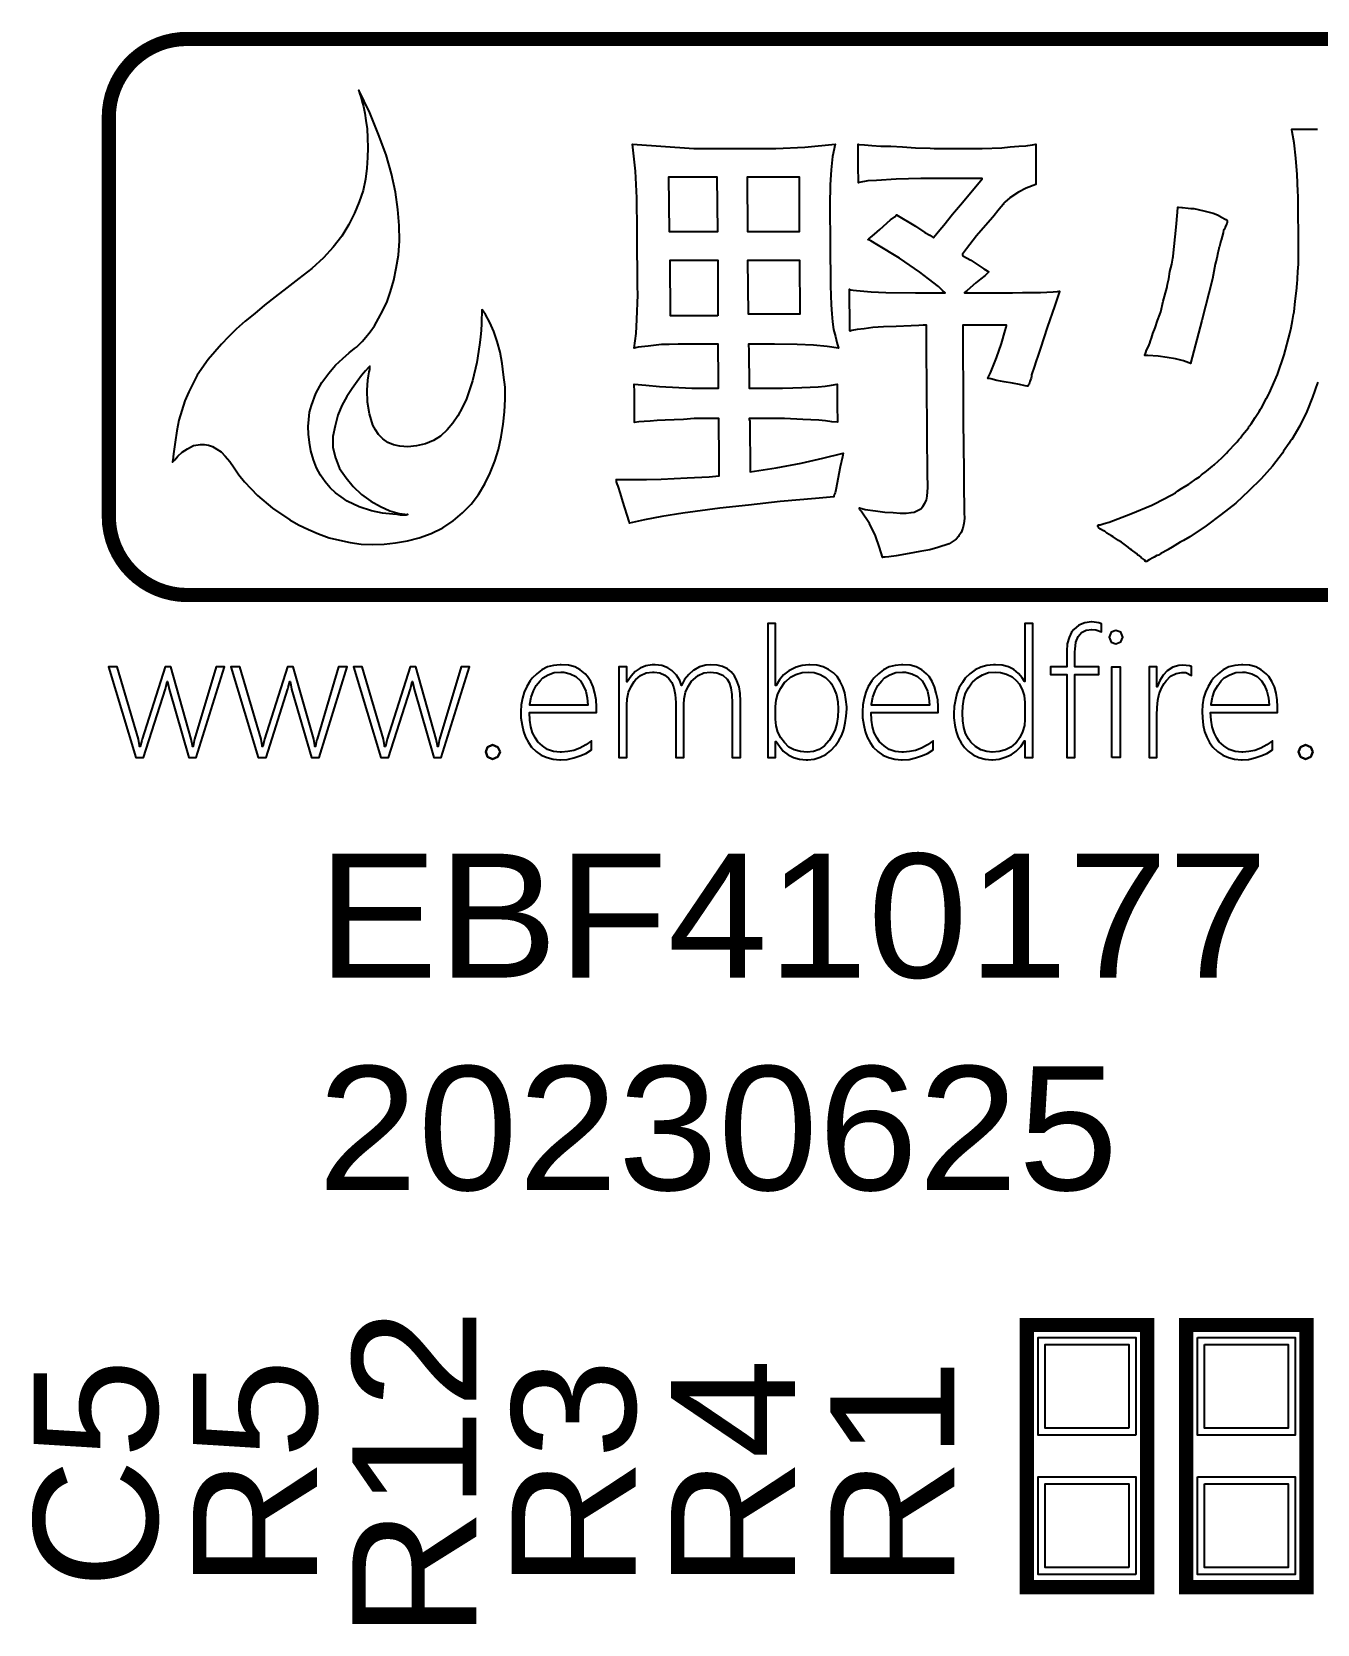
# Model space of a CAD drawing. Extents: x -14.8 to 42, y -14.9 to 40.
# Drawn here: x 14.66 to 23.88, y 11.24 to 22.66 of the extents above; entities that cross this region are included whole.
import ezdxf
from ezdxf.enums import TextEntityAlignment as Align

# ---------------------------------------------------------------- set-up
doc = ezdxf.new("R2010")
doc.units = 0
doc.layers.add('DXF', color=12, linetype='CONTINUOUS')

msp = doc.modelspace()

# ---------------------------------------------------------------- linework, layer by layer
at = {"layer": 'DXF', "const_width": 0.1016}
for points in [[(15.207488, 22.048978, -0.414214), (15.768828, 22.607778)], [(15.768828, 18.619978, -0.41265), (15.207488, 19.181318)]]:
    msp.add_lwpolyline(points, format="xyb", dxfattribs=at)
for points in [[(15.768828, 22.607778), (25.657048, 22.607778)], [(15.207488, 19.181318), (15.207488, 22.048978)], [(25.654508, 18.619978), (15.768828, 18.619978)], [(21.7932, 11.5062), (21.7932, 13.3858), (22.6568, 13.3858), (22.6568, 11.5062), (21.7932, 11.5062)], [(23.7998, 13.3858), (23.7998, 11.5062), (22.9362, 11.5062), (22.9362, 13.3858), (23.7998, 13.3858)]]:
    msp.add_lwpolyline(points, dxfattribs=at)
at = {"layer": 'DXF'}
for points in [[(15.982188, 19.666458), (16.012668, 19.646138), (16.043148, 19.615658), (16.076168, 19.577558), (16.106648, 19.531838), (16.139668, 19.481038), (16.180308, 19.432778), (16.226028, 19.384518), (16.274288, 19.333718), (16.380968, 19.242278), (16.505428, 19.158458), (16.568928, 19.122898), (16.640048, 19.089878), (16.711168, 19.059398), (16.787368, 19.031458), (16.863568, 19.013678), (16.939768, 18.995898), (17.018508, 18.985738), (17.099788, 18.983198), (17.183608, 18.985738), (17.264888, 18.993358), (17.351248, 19.008598), (17.435068, 19.031458), (17.518888, 19.061938), (17.602708, 19.102578), (17.678908, 19.153378), (17.744948, 19.209258), (17.805908, 19.272758), (17.859248, 19.341338), (17.904968, 19.417538), (17.943068, 19.496278), (17.976088, 19.580098), (18.004028, 19.663918), (18.021808, 19.755358), (18.037048, 19.844258), (18.047208, 19.933158), (18.049748, 20.024598), (18.049748, 20.110958), (18.039588, 20.199858), (18.029428, 20.281138), (18.014188, 20.362418), (17.993868, 20.438618), (17.968468, 20.509738), (17.940528, 20.573238), (17.910048, 20.631658), (17.892268, 20.654518), (17.887188, 20.662138), (17.884648, 20.664678), (17.884648, 20.651978), (17.884648, 20.634198), (17.882108, 20.606258), (17.882108, 20.565618), (17.879568, 20.519898), (17.874488, 20.469098), (17.866868, 20.413218), (17.846548, 20.288758), (17.816068, 20.156678), (17.772888, 20.027138), (17.742408, 19.963638), (17.711928, 19.905218), (17.676368, 19.851878), (17.635728, 19.803618), (17.587468, 19.760438), (17.536668, 19.727418), (17.478248, 19.704558), (17.414748, 19.689318), (17.353788, 19.681698), (17.295368, 19.686778), (17.249648, 19.696938), (17.209008, 19.714718), (17.173448, 19.740118), (17.142968, 19.770598), (17.120108, 19.803618), (17.102328, 19.839178), (17.076928, 19.920458), (17.064228, 20.004278), (17.061688, 20.088098), (17.066768, 20.161758), (17.069308, 20.192238), (17.074388, 20.220178), (17.079468, 20.237958), (17.079468, 20.253198), (17.079468, 20.260818), (17.069308, 20.250658), (17.048988, 20.227798), (17.021048, 20.194778), (16.988028, 20.151598), (16.952468, 20.100798), (16.914368, 20.044918), (16.878808, 19.978878), (16.850868, 19.910298), (16.830548, 19.834098), (16.815308, 19.757898), (16.815308, 19.679158), (16.833088, 19.602958), (16.863568, 19.526758), (16.909288, 19.460718), (16.960088, 19.397218), (17.021048, 19.341338), (17.087088, 19.293078), (17.155668, 19.254978), (17.224248, 19.224498), (17.290288, 19.204178), (17.353788, 19.196558), (17.351248, 19.196558), (17.341088, 19.194018), (17.323308, 19.194018), (17.300448, 19.194018), (17.275048, 19.196558), (17.244568, 19.199098), (17.170908, 19.206718), (17.092168, 19.224498), (17.003268, 19.252438), (16.916908, 19.293078), (16.873728, 19.323558), (16.833088, 19.354038), (16.794988, 19.389598), (16.759428, 19.432778), (16.726408, 19.478498), (16.698468, 19.531838), (16.675608, 19.590258), (16.657828, 19.653758), (16.647668, 19.714718), (16.640048, 19.773138), (16.637508, 19.829018), (16.642588, 19.879818), (16.647668, 19.930618), (16.660368, 19.978878), (16.693388, 20.065238), (16.736568, 20.143978), (16.784828, 20.210018), (16.833088, 20.268438), (16.886428, 20.316698), (16.932148, 20.357338), (16.970248, 20.387818), (16.985488, 20.397978), (17.003268, 20.415758), (17.026128, 20.438618), (17.051528, 20.469098), (17.082008, 20.507198), (17.112488, 20.550378), (17.142968, 20.603718), (17.173448, 20.659598), (17.203928, 20.725638), (17.229328, 20.796758), (17.252188, 20.878038), (17.269968, 20.964398), (17.285208, 21.058378), (17.292828, 21.159978), (17.290288, 21.269198), (17.280128, 21.383498), (17.264888, 21.507958), (17.234408, 21.640038), (17.196308, 21.777198), (17.142968, 21.921978), (17.079468, 22.076918), (17.000728, 22.239478), (17.005808, 22.219158), (17.015968, 22.193758), (17.023588, 22.163278), (17.033748, 22.122638), (17.043908, 22.074378), (17.051528, 22.023578), (17.061688, 21.962618), (17.064228, 21.899118), (17.066768, 21.827998), (17.064228, 21.756878), (17.059148, 21.680678), (17.048988, 21.601938), (17.031208, 21.520658), (17.003268, 21.439378), (16.970248, 21.358098), (16.929608, 21.276818), (16.878808, 21.192998), (16.817848, 21.114258), (16.746728, 21.038058), (16.662908, 20.961858), (16.571468, 20.890738), (16.485108, 20.822158), (16.401288, 20.758658), (16.325088, 20.697698), (16.253968, 20.639278), (16.185388, 20.583398), (16.121888, 20.527518), (16.066008, 20.471638), (16.015208, 20.418298), (15.921228, 20.309078), (15.842488, 20.197318), (15.781528, 20.077938), (15.753588, 20.011898), (15.730728, 19.943318), (15.710408, 19.874738), (15.695168, 19.798538), (15.682468, 19.717258), (15.672308, 19.633438), (15.667228, 19.587718), (15.664688, 19.575018), (15.664688, 19.572478), (15.667228, 19.575018), (15.679928, 19.590258), (15.702788, 19.615658), (15.733268, 19.643598), (15.771368, 19.668998), (15.814548, 19.691858), (15.865348, 19.699478), (15.893288, 19.699478), (15.923768, 19.694398), (15.951708, 19.684238)], [(18.895568, 19.290538), (18.877788, 19.348958), (18.862548, 19.399758), (18.854928, 19.417538), (18.849848, 19.432778), (18.849848, 19.445478), (18.847308, 19.448018), (19.065748, 19.448018), (19.169888, 19.450558), (19.355308, 19.460718), (19.515328, 19.468338), (19.586448, 19.475958), (19.586448, 19.679158), (19.583908, 19.785838), (19.583908, 19.884898), (19.406108, 19.884898), (19.329908, 19.879818), (19.263868, 19.877278), (19.197828, 19.874738), (19.141948, 19.872198), (19.091148, 19.867118), (19.047968, 19.864578), (19.009868, 19.862038), (18.979388, 19.856958), (18.979388, 20.088098), (18.976848, 20.118578), (18.976848, 20.131278), (19.060668, 20.126198), (19.157188, 20.116038), (19.390868, 20.103338), (19.581368, 20.103338), (19.581368, 20.260818), (19.578828, 20.321778), (19.578828, 20.418298), (19.291808, 20.418298), (19.228308, 20.415758), (19.172428, 20.415758), (19.075908, 20.405598), (19.004788, 20.397978), (18.976848, 20.390358), (18.989548, 20.494498), (18.994628, 20.596098), (19.002248, 20.773898), (18.999708, 20.834858), (18.999708, 20.911058), (18.997168, 21.129498), (18.997168, 21.307298), (18.994628, 21.388578), (18.994628, 21.467318), (18.987008, 21.660358), (18.964148, 21.853398), (19.403568, 21.822918), (19.992848, 21.822918), (20.201128, 21.830538), (20.417028, 21.853398), (20.399248, 21.764498), (20.389088, 21.667978), (20.381468, 21.561298), (20.378928, 21.416518), (20.378928, 21.302218), (20.381468, 21.241258), (20.381468, 21.032978), (20.384008, 20.944078), (20.384008, 20.839938), (20.386548, 20.768818), (20.389088, 20.700238), (20.394168, 20.636738), (20.399248, 20.578318), (20.406868, 20.524978), (20.419568, 20.474178), (20.429728, 20.430998), (20.442428, 20.390358), (20.361148, 20.403058), (20.262088, 20.410678), (20.145248, 20.415758), (19.982688, 20.418298), (19.797268, 20.418298), (19.797268, 20.403058), (19.799808, 20.387818), (19.802348, 20.103338), (20.041108, 20.103338), (20.114768, 20.105878), (20.178268, 20.108418), (20.239228, 20.110958), (20.295108, 20.113498), (20.345908, 20.118578), (20.391628, 20.126198), (20.432268, 20.131278), (20.432268, 19.943318), (20.434808, 19.900138), (20.434808, 19.859498), (20.394168, 19.862038), (20.348448, 19.869658), (20.300188, 19.874738), (20.244308, 19.877278), (20.185888, 19.879818), (20.053808, 19.884898), (19.802348, 19.884898), (19.802348, 19.879818), (19.804888, 19.867118), (19.807428, 19.503898), (19.995388, 19.531838), (20.173188, 19.564858), (20.330668, 19.600418), (20.475448, 19.638518), (20.470368, 19.610578), (20.455128, 19.539458), (20.422108, 19.374358), (20.417028, 19.354038), (20.411948, 19.338798), (20.409408, 19.328638), (20.409408, 19.323558), (20.277328, 19.313398), (20.023328, 19.290538), (19.797268, 19.265138), (19.591528, 19.242278), (19.324828, 19.206718), (19.174968, 19.183858), (19.050508, 19.158458), (18.943828, 19.135598), (18.943828, 19.138138), (18.941288, 19.148298)], [(20.706588, 19.044158), (20.663408, 19.133058), (20.604988, 19.221958), (20.594828, 19.232118), (20.592288, 19.239738), (20.592288, 19.242278), (20.592288, 19.244818), (20.632928, 19.234658), (20.706588, 19.224498), (20.775168, 19.214338), (20.833588, 19.211798), (20.884388, 19.206718), (20.927568, 19.206718), (20.963128, 19.211798), (20.985988, 19.214338), (21.031708, 19.237198), (21.046948, 19.254978), (21.062188, 19.277838), (21.072348, 19.300698), (21.077428, 19.328638), (21.082508, 19.392138), (21.079968, 19.493738), (21.077428, 19.765518), (21.074888, 20.149058), (21.072348, 20.339558), (21.072348, 20.514818), (21.072348, 20.535138), (21.072348, 20.555458), (21.049488, 20.555458), (21.019008, 20.552918), (20.963128, 20.550378), (20.856448, 20.545298), (20.765008, 20.542758), (20.688808, 20.537678), (20.625308, 20.530058), (20.577048, 20.524978), (20.538948, 20.517358), (20.526248, 20.512278), (20.523708, 20.514818), (20.523708, 20.641818), (20.521168, 20.700238), (20.521168, 20.814538), (20.523708, 20.811998), (20.531328, 20.809458), (20.546568, 20.806918), (20.571968, 20.804378), (20.676108, 20.794218), (20.782788, 20.789138), (20.993608, 20.786598), (21.206968, 20.786598), (21.189188, 20.804378), (21.161248, 20.829778), (21.158708, 20.832318), (21.087588, 20.888198), (21.026628, 20.936458), (20.879308, 21.035518), (20.716748, 21.134578), (20.673568, 21.159978), (20.663408, 21.165058), (20.655788, 21.167598), (20.655788, 21.170138), (20.660868, 21.175218), (20.671028, 21.182838), (20.701508, 21.208238), (20.739608, 21.241258), (20.815808, 21.309838), (20.846288, 21.332698), (20.858988, 21.345398), (20.993608, 21.264118), (21.062188, 21.220938), (21.097748, 21.200618), (21.120608, 21.182838), (21.123148, 21.182838), (21.148548, 21.213318), (21.168868, 21.238718), (21.196808, 21.271738), (21.260308, 21.350478), (21.331428, 21.434298), (21.425408, 21.546058), (21.463508, 21.591778), (21.473668, 21.604478), (21.473668, 21.607018), (21.031708, 21.607018), (20.856448, 21.601938), (20.714208, 21.591778), (20.653248, 21.589238), (20.589748, 21.579078), (20.584668, 21.576538), (20.584668, 21.612098), (20.582128, 21.665438), (20.582128, 21.853398), (20.587208, 21.850858), (20.627848, 21.848318), (20.681188, 21.843238), (20.744688, 21.838158), (20.818348, 21.838158), (20.902168, 21.833078), (20.993608, 21.827998), (21.100288, 21.825458), (21.128228, 21.822918), (21.473668, 21.822918), (21.613368, 21.827998), (21.674328, 21.833078), (21.735288, 21.838158), (21.786088, 21.840698), (21.801328, 21.843238), (21.834348, 21.848318), (21.857208, 21.853398), (21.857208, 21.777198), (21.857208, 21.721318), (21.857208, 21.563838), (21.788628, 21.538438), (21.732748, 21.507958), (21.671788, 21.467318), (21.636228, 21.436838), (21.626068, 21.426678), (21.623528, 21.421598), (21.595588, 21.386038), (21.549868, 21.330158), (21.496528, 21.269198), (21.433028, 21.195538), (21.359368, 21.101558), (21.331428, 21.063458), (21.331428, 21.058378), (21.333968, 21.053298), (21.392388, 21.020278), (21.483828, 20.959318), (21.509228, 20.944078), (21.519388, 20.938998), (21.519388, 20.936458), (21.514308, 20.931378), (21.493988, 20.911058), (21.463508, 20.888198), (21.427948, 20.857718), (21.364448, 20.804378), (21.346668, 20.789138), (21.346668, 20.786598), (21.689568, 20.786598), (21.763228, 20.789138), (21.829268, 20.789138), (21.890228, 20.789138), (21.981668, 20.794218), (22.012148, 20.796758), (22.024848, 20.799298), (22.027388, 20.799298), (22.027388, 20.796758), (21.994368, 20.695158), (21.938488, 20.537678), (21.890228, 20.390358), (21.874988, 20.339558), (21.857208, 20.291298), (21.847048, 20.260818), (21.826728, 20.199858), (21.826728, 20.194778), (21.826728, 20.187158), (21.824188, 20.174458), (21.814028, 20.151598), (21.808948, 20.131278), (21.801328, 20.118578), (21.796248, 20.118578), (21.781008, 20.121118), (21.740368, 20.128738), (21.689568, 20.138898), (21.631148, 20.149058), (21.577808, 20.159218), (21.534628, 20.169378), (21.521928, 20.171918), (21.516848, 20.171918), (21.514308, 20.171918), (21.519388, 20.184618), (21.532088, 20.212558), (21.575268, 20.321778), (21.610828, 20.423378), (21.638768, 20.517358), (21.643848, 20.540218), (21.646388, 20.550378), (21.646388, 20.555458), (21.333968, 20.555458), (21.333968, 20.542758), (21.336508, 19.917918), (21.339048, 19.638518), (21.341588, 19.562318), (21.341588, 19.336258), (21.344128, 19.300698), (21.344128, 19.211798), (21.346668, 19.168618), (21.341588, 19.133058), (21.333968, 19.100038), (21.321268, 19.069558), (21.306028, 19.044158), (21.303488, 19.039078), (21.285708, 19.021298), (21.234908, 18.988278), (21.153628, 18.960338), (21.097748, 18.945098), (21.026628, 18.932398), (20.947888, 18.917158), (20.856448, 18.901918), (20.803108, 18.894298), (20.777708, 18.891758), (20.762468, 18.891758), (20.757388, 18.889218), (20.757388, 18.891758), (20.737068, 18.960338)], [(19.568668, 21.619718), (19.573748, 21.223478), (19.230848, 21.223478), (19.225768, 21.619718)], [(19.573748, 21.223478), (19.230848, 21.223478), (19.225768, 21.619718), (19.568668, 21.619718)], [(19.789648, 21.619718), (20.160488, 21.619718), (20.160488, 21.223478), (19.792188, 21.223478)], [(20.160488, 21.223478), (19.792188, 21.223478), (19.789648, 21.619718), (20.160488, 21.619718)], [(22.649688, 20.367498), (22.649688, 20.370038), (22.664928, 20.403058), (22.675088, 20.425918), (22.677628, 20.433538), (22.677628, 20.441158), (22.680168, 20.441158), (22.680168, 20.443698), (22.687788, 20.461478), (22.697948, 20.494498), (22.713188, 20.535138), (22.730968, 20.588478), (22.746208, 20.631658), (22.753828, 20.651978), (22.771608, 20.728178), (22.797008, 20.819618), (22.799548, 20.832318), (22.802088, 20.850098), (22.812248, 20.888198), (22.819868, 20.938998), (22.832568, 20.992338), (22.840188, 21.035518), (22.842728, 21.048218), (22.842728, 21.050758), (22.865588, 21.259038), (22.873208, 21.365718), (22.873208, 21.375878), (22.875748, 21.391118), (22.875748, 21.398738), (22.875748, 21.401278), (22.880828, 21.401278), (22.906228, 21.398738), (22.908768, 21.398738), (22.949408, 21.393658), (22.969728, 21.391118), (22.990048, 21.391118), (23.063708, 21.375878), (23.101808, 21.365718), (23.129748, 21.358098), (23.160228, 21.345398), (23.183088, 21.335238), (23.185628, 21.332698), (23.221188, 21.312378), (23.231348, 21.304758), (23.231348, 21.294598), (23.228808, 21.281898), (23.226268, 21.279358), (23.216108, 21.259038), (23.216108, 21.256498), (23.208488, 21.241258), (23.203408, 21.233638), (23.200868, 21.220938), (23.200868, 21.218398), (23.188168, 21.165058), (23.185628, 21.159978), (23.180548, 21.139658), (23.175468, 21.119338), (23.170388, 21.109178), (23.170388, 21.106638), (23.167848, 21.091398), (23.165308, 21.088858), (23.165308, 21.083778), (23.162768, 21.073618), (23.155148, 21.035518), (23.144988, 20.992338), (23.134828, 20.938998), (23.124668, 20.888198), (23.048468, 20.588478), (22.967188, 20.281138), (22.954488, 20.286218), (22.916388, 20.298918), (22.860508, 20.314158), (22.799548, 20.324318), (22.736048, 20.331938), (22.662388, 20.337018), (22.639528, 20.337018), (22.636988, 20.339558), (22.639528, 20.342098), (22.644608, 20.352258)], [(19.576288, 20.621498), (19.235928, 20.621498), (19.233388, 21.020278), (19.576288, 21.020278)], [(19.576288, 20.621498), (19.235928, 20.621498), (19.233388, 21.020278), (19.576288, 21.020278)], [(20.163028, 21.020278), (20.165568, 20.634198), (19.797268, 20.634198), (19.792188, 21.020278)], [(20.165568, 20.634198), (19.797268, 20.634198), (19.792188, 21.020278), (20.163028, 21.020278)], [(19.990308, 17.570958), (19.995388, 17.570958), (20.018248, 17.535398), (20.046188, 17.499838), (20.081748, 17.474438), (20.119848, 17.454118), (20.163028, 17.443958), (20.211288, 17.438878), (20.221448, 17.438878), (20.267168, 17.443958), (20.310348, 17.456658), (20.350988, 17.476978), (20.386548, 17.504918), (20.419568, 17.540478), (20.444968, 17.576038), (20.465288, 17.614138), (20.480528, 17.654778), (20.490688, 17.703038), (20.498308, 17.751298), (20.500848, 17.804638), (20.500848, 17.817338), (20.495768, 17.870678), (20.488148, 17.918938), (20.472908, 17.962118), (20.455128, 18.000218), (20.432268, 18.035778), (20.406868, 18.061178), (20.371308, 18.086578), (20.333208, 18.104358), (20.287488, 18.117058), (20.236688, 18.119598), (20.229068, 18.119598), (20.180808, 18.114518), (20.137628, 18.101818), (20.094448, 18.081498), (20.086828, 18.076418), (20.048728, 18.048478), (20.018248, 18.012918), (19.995388, 17.972278), (19.990308, 17.972278), (19.990308, 18.416778), (19.934428, 18.416778), (19.934428, 17.454118), (19.990308, 17.454118)], [(19.934428, 17.454118), (19.990308, 17.454118), (19.990308, 17.570958), (19.995388, 17.570958), (20.018248, 17.535398), (20.046188, 17.499838), (20.081748, 17.474438), (20.119848, 17.454118), (20.163028, 17.443958), (20.211288, 17.438878), (20.221448, 17.438878), (20.267168, 17.443958), (20.310348, 17.456658), (20.350988, 17.476978), (20.386548, 17.504918), (20.419568, 17.540478), (20.444968, 17.576038), (20.465288, 17.614138), (20.480528, 17.654778), (20.490688, 17.703038), (20.498308, 17.751298), (20.500848, 17.804638), (20.500848, 17.817338), (20.495768, 17.870678), (20.488148, 17.918938), (20.472908, 17.962118), (20.455128, 18.000218), (20.432268, 18.035778), (20.406868, 18.061178), (20.371308, 18.086578), (20.333208, 18.104358), (20.287488, 18.117058), (20.236688, 18.119598), (20.229068, 18.119598), (20.180808, 18.114518), (20.137628, 18.101818), (20.094448, 18.081498), (20.086828, 18.076418), (20.048728, 18.048478), (20.018248, 18.012918), (19.995388, 17.972278), (19.990308, 17.972278), (19.990308, 18.416778), (19.934428, 18.416778)], [(21.778468, 18.000218), (21.775928, 18.000218), (21.760688, 18.025618), (21.732748, 18.058638), (21.699728, 18.086578), (21.661628, 18.104358), (21.615908, 18.117058), (21.567648, 18.119598), (21.554948, 18.119598), (21.506688, 18.114518), (21.463508, 18.101818), (21.422868, 18.084038), (21.384768, 18.056098), (21.351748, 18.023078), (21.331428, 17.992598), (21.308568, 17.957038), (21.290788, 17.913858), (21.280628, 17.868138), (21.273008, 17.819878), (21.270468, 17.769078), (21.270468, 17.738598), (21.275548, 17.687798), (21.285708, 17.642078), (21.300948, 17.598898), (21.321268, 17.560798), (21.346668, 17.527778), (21.372068, 17.499838), (21.407628, 17.474438), (21.448268, 17.454118), (21.493988, 17.443958), (21.542248, 17.438878), (21.547328, 17.438878), (21.595588, 17.443958), (21.638768, 17.456658), (21.681948, 17.474438), (21.717508, 17.499838), (21.750528, 17.532858), (21.775928, 17.573498), (21.778468, 17.573498), (21.778468, 17.454118), (21.836888, 17.454118), (21.836888, 18.416778), (21.778468, 18.416778)], [(21.836888, 18.416778), (21.778468, 18.416778), (21.778468, 18.000218), (21.775928, 18.000218), (21.760688, 18.025618), (21.732748, 18.058638), (21.699728, 18.086578), (21.661628, 18.104358), (21.615908, 18.117058), (21.567648, 18.119598), (21.554948, 18.119598), (21.506688, 18.114518), (21.463508, 18.101818), (21.422868, 18.084038), (21.384768, 18.056098), (21.351748, 18.023078), (21.331428, 17.992598), (21.308568, 17.957038), (21.290788, 17.913858), (21.280628, 17.868138), (21.273008, 17.819878), (21.270468, 17.769078), (21.270468, 17.738598), (21.275548, 17.687798), (21.285708, 17.642078), (21.300948, 17.598898), (21.321268, 17.560798), (21.346668, 17.527778), (21.372068, 17.499838), (21.407628, 17.474438), (21.448268, 17.454118), (21.493988, 17.443958), (21.542248, 17.438878), (21.547328, 17.438878), (21.595588, 17.443958), (21.638768, 17.456658), (21.681948, 17.474438), (21.717508, 17.499838), (21.750528, 17.532858), (21.775928, 17.573498), (21.778468, 17.573498), (21.778468, 17.454118), (21.836888, 17.454118)], [(22.113748, 18.353278), (22.095968, 18.315178), (22.083268, 18.269458), (22.080728, 18.218658), (22.080728, 18.104358), (21.963888, 18.104358), (21.963888, 18.051018), (22.080728, 18.051018), (22.080728, 17.454118), (22.136608, 17.454118), (22.136608, 18.051018), (22.309328, 18.051018), (22.309328, 18.104358), (22.136608, 18.104358), (22.136608, 18.213578), (22.139148, 18.231358), (22.144228, 18.282158), (22.162008, 18.322798), (22.184868, 18.350738), (22.217888, 18.368518), (22.258528, 18.373598), (22.289008, 18.371058), (22.329648, 18.355818), (22.329648, 18.414238), (22.309328, 18.421858), (22.258528, 18.426938), (22.255988, 18.426938), (22.210268, 18.421858), (22.167088, 18.404078), (22.131528, 18.373598)], [(22.167088, 18.404078), (22.131528, 18.373598), (22.113748, 18.353278), (22.095968, 18.315178), (22.083268, 18.269458), (22.080728, 18.218658), (22.080728, 18.104358), (21.963888, 18.104358), (21.963888, 18.051018), (22.080728, 18.051018), (22.080728, 17.454118), (22.136608, 17.454118), (22.136608, 18.051018), (22.309328, 18.051018), (22.309328, 18.104358), (22.136608, 18.104358), (22.136608, 18.213578), (22.139148, 18.231358), (22.144228, 18.282158), (22.162008, 18.322798), (22.184868, 18.350738), (22.217888, 18.368518), (22.258528, 18.373598), (22.289008, 18.371058), (22.329648, 18.355818), (22.329648, 18.414238), (22.309328, 18.421858), (22.258528, 18.426938), (22.255988, 18.426938), (22.210268, 18.421858)], [(22.431248, 18.365978), (22.398228, 18.353278), (22.382988, 18.317718), (22.398228, 18.282158), (22.431248, 18.269458), (22.466808, 18.284698), (22.482048, 18.317718), (22.466808, 18.353278)], [(22.466808, 18.353278), (22.431248, 18.365978), (22.398228, 18.353278), (22.382988, 18.317718), (22.398228, 18.282158), (22.431248, 18.269458), (22.466808, 18.284698), (22.482048, 18.317718)], [(15.268448, 18.104358), (15.204948, 18.104358), (15.400528, 17.454118), (15.456408, 17.454118), (15.613888, 17.946878), (15.616428, 17.957038), (15.626588, 18.000218), (15.629128, 18.000218), (15.631668, 17.990058), (15.639288, 17.944338), (15.781528, 17.454118), (15.834868, 17.454118), (16.038068, 18.104358), (15.977108, 18.104358), (15.822168, 17.586198), (15.819628, 17.576038), (15.812008, 17.532858), (15.806928, 17.532858), (15.806928, 17.540478), (15.799308, 17.586198), (15.651988, 18.104358), (15.611348, 18.104358), (15.446248, 17.586198), (15.443708, 17.576038), (15.433548, 17.532858), (15.428468, 17.532858), (15.428468, 17.540478), (15.420848, 17.586198)], [(15.428468, 17.540478), (15.420848, 17.586198), (15.268448, 18.104358), (15.204948, 18.104358), (15.400528, 17.454118), (15.456408, 17.454118), (15.613888, 17.946878), (15.616428, 17.957038), (15.626588, 18.000218), (15.629128, 18.000218), (15.631668, 17.990058), (15.639288, 17.944338), (15.781528, 17.454118), (15.834868, 17.454118), (16.038068, 18.104358), (15.977108, 18.104358), (15.822168, 17.586198), (15.819628, 17.576038), (15.812008, 17.532858), (15.806928, 17.532858), (15.806928, 17.540478), (15.799308, 17.586198), (15.651988, 18.104358), (15.611348, 18.104358), (15.446248, 17.586198), (15.443708, 17.576038), (15.433548, 17.532858), (15.428468, 17.532858)], [(16.147288, 18.104358), (16.083788, 18.104358), (16.279368, 17.454118), (16.335248, 17.454118), (16.492728, 17.946878), (16.495268, 17.957038), (16.505428, 18.000218), (16.507968, 18.000218), (16.510508, 17.990058), (16.518128, 17.944338), (16.660368, 17.454118), (16.716248, 17.454118), (16.916908, 18.104358), (16.855948, 18.104358), (16.701008, 17.586198), (16.698468, 17.576038), (16.690848, 17.532858), (16.685768, 17.532858), (16.685768, 17.540478), (16.678148, 17.586198), (16.530828, 18.104358), (16.490188, 18.104358), (16.325088, 17.586198), (16.322548, 17.576038), (16.312388, 17.532858), (16.307308, 17.532858), (16.307308, 17.540478), (16.299688, 17.586198)], [(16.307308, 17.540478), (16.299688, 17.586198), (16.147288, 18.104358), (16.083788, 18.104358), (16.279368, 17.454118), (16.335248, 17.454118), (16.492728, 17.946878), (16.495268, 17.957038), (16.505428, 18.000218), (16.507968, 18.000218), (16.510508, 17.990058), (16.518128, 17.944338), (16.660368, 17.454118), (16.716248, 17.454118), (16.916908, 18.104358), (16.855948, 18.104358), (16.701008, 17.586198), (16.698468, 17.576038), (16.690848, 17.532858), (16.685768, 17.532858), (16.685768, 17.540478), (16.678148, 17.586198), (16.530828, 18.104358), (16.490188, 18.104358), (16.325088, 17.586198), (16.322548, 17.576038), (16.312388, 17.532858), (16.307308, 17.532858)], [(17.026128, 18.104358), (16.962628, 18.104358), (17.158208, 17.454118), (17.214088, 17.454118), (17.371568, 17.946878), (17.374108, 17.957038), (17.384268, 18.000218), (17.386808, 18.000218), (17.389348, 17.990058), (17.396968, 17.944338), (17.539208, 17.454118), (17.592548, 17.454118), (17.795748, 18.104358), (17.734788, 18.104358), (17.579848, 17.586198), (17.577308, 17.576038), (17.569688, 17.532858), (17.564608, 17.532858), (17.564608, 17.540478), (17.556988, 17.586198), (17.409668, 18.104358), (17.369028, 18.104358), (17.203928, 17.586198), (17.201388, 17.576038), (17.191228, 17.532858), (17.186148, 17.532858), (17.186148, 17.540478), (17.178528, 17.586198)], [(17.186148, 17.540478), (17.178528, 17.586198), (17.026128, 18.104358), (16.962628, 18.104358), (17.158208, 17.454118), (17.214088, 17.454118), (17.371568, 17.946878), (17.374108, 17.957038), (17.384268, 18.000218), (17.386808, 18.000218), (17.389348, 17.990058), (17.396968, 17.944338), (17.539208, 17.454118), (17.592548, 17.454118), (17.795748, 18.104358), (17.734788, 18.104358), (17.579848, 17.586198), (17.577308, 17.576038), (17.569688, 17.532858), (17.564608, 17.532858), (17.564608, 17.540478), (17.556988, 17.586198), (17.409668, 18.104358), (17.369028, 18.104358), (17.203928, 17.586198), (17.201388, 17.576038), (17.191228, 17.532858), (17.186148, 17.532858)], [(18.397728, 17.497298), (18.354548, 17.512538), (18.318988, 17.537938), (18.285968, 17.568418), (18.268188, 17.593818), (18.247868, 17.631918), (18.235168, 17.675098), (18.227548, 17.723358), (18.225008, 17.776698), (18.705068, 17.776698), (18.705068, 17.804638), (18.705068, 17.817338), (18.702528, 17.868138), (18.694908, 17.916398), (18.682208, 17.962118), (18.664428, 18.000218), (18.641568, 18.035778), (18.623788, 18.056098), (18.588228, 18.084038), (18.550128, 18.104358), (18.504408, 18.117058), (18.453608, 18.119598), (18.445988, 18.119598), (18.397728, 18.114518), (18.354548, 18.104358), (18.313908, 18.084038), (18.278348, 18.056098), (18.245328, 18.023078), (18.230088, 18.005298), (18.207228, 17.964658), (18.186908, 17.924018), (18.174208, 17.880838), (18.166588, 17.832578), (18.164048, 17.784318), (18.164048, 17.738598), (18.171668, 17.687798), (18.181828, 17.642078), (18.197068, 17.601438), (18.217388, 17.563338), (18.240248, 17.530318), (18.273268, 17.497298), (18.308828, 17.471898), (18.352008, 17.454118), (18.395188, 17.443958), (18.443448, 17.438878), (18.448528, 17.438878), (18.496788, 17.441418), (18.542508, 17.451578), (18.585688, 17.466818), (18.628868, 17.484598), (18.669508, 17.509998), (18.669508, 17.573498), (18.628868, 17.545558), (18.585688, 17.522698), (18.542508, 17.504918), (18.499328, 17.497298), (18.456148, 17.492218), (18.445988, 17.492218)], [(18.456148, 17.492218), (18.445988, 17.492218), (18.397728, 17.497298), (18.354548, 17.512538), (18.318988, 17.537938), (18.285968, 17.568418), (18.268188, 17.593818), (18.247868, 17.631918), (18.235168, 17.675098), (18.227548, 17.723358), (18.225008, 17.776698), (18.705068, 17.776698), (18.705068, 17.804638), (18.705068, 17.817338), (18.702528, 17.868138), (18.694908, 17.916398), (18.682208, 17.962118), (18.664428, 18.000218), (18.641568, 18.035778), (18.623788, 18.056098), (18.588228, 18.084038), (18.550128, 18.104358), (18.504408, 18.117058), (18.453608, 18.119598), (18.445988, 18.119598), (18.397728, 18.114518), (18.354548, 18.104358), (18.313908, 18.084038), (18.278348, 18.056098), (18.245328, 18.023078), (18.230088, 18.005298), (18.207228, 17.964658), (18.186908, 17.924018), (18.174208, 17.880838), (18.166588, 17.832578), (18.164048, 17.784318), (18.164048, 17.738598), (18.171668, 17.687798), (18.181828, 17.642078), (18.197068, 17.601438), (18.217388, 17.563338), (18.240248, 17.530318), (18.273268, 17.497298), (18.308828, 17.471898), (18.352008, 17.454118), (18.395188, 17.443958), (18.443448, 17.438878), (18.448528, 17.438878), (18.496788, 17.441418), (18.542508, 17.451578), (18.585688, 17.466818), (18.628868, 17.484598), (18.669508, 17.509998), (18.669508, 17.573498), (18.628868, 17.545558), (18.585688, 17.522698), (18.542508, 17.504918), (18.499328, 17.497298)], [(18.273268, 17.972278), (18.301208, 18.005298), (18.321528, 18.025618), (18.359628, 18.048478), (18.402808, 18.063718), (18.451068, 18.066258), (18.471388, 18.066258), (18.517108, 18.056098), (18.557748, 18.035778), (18.590768, 18.005298), (18.611088, 17.972278), (18.628868, 17.931638), (18.639028, 17.883378), (18.644108, 17.830038), (18.227548, 17.830038), (18.227548, 17.837658), (18.237708, 17.888458), (18.252948, 17.934178)], [(18.237708, 17.888458), (18.252948, 17.934178), (18.273268, 17.972278), (18.301208, 18.005298), (18.321528, 18.025618), (18.359628, 18.048478), (18.402808, 18.063718), (18.451068, 18.066258), (18.471388, 18.066258), (18.517108, 18.056098), (18.557748, 18.035778), (18.590768, 18.005298), (18.611088, 17.972278), (18.628868, 17.931638), (18.639028, 17.883378), (18.644108, 17.830038), (18.227548, 17.830038), (18.227548, 17.837658)], [(19.246088, 17.992598), (19.261328, 17.954498), (19.271488, 17.906238), (19.274028, 17.850358), (19.274028, 17.454118), (19.332448, 17.454118), (19.332448, 17.835118), (19.334988, 17.875758), (19.345148, 17.924018), (19.362928, 17.964658), (19.388328, 18.002758), (19.398488, 18.012918), (19.436588, 18.043398), (19.477228, 18.061178), (19.520408, 18.066258), (19.568668, 18.061178), (19.611848, 18.045938), (19.642328, 18.017998), (19.657568, 17.992598), (19.670268, 17.954498), (19.677888, 17.906238), (19.680428, 17.845278), (19.680428, 17.454118), (19.738848, 17.454118), (19.738848, 17.857978), (19.736308, 17.913858), (19.728688, 17.962118), (19.713448, 18.005298), (19.695668, 18.040858), (19.672808, 18.068798), (19.644868, 18.091658), (19.609308, 18.106898), (19.571208, 18.117058), (19.525488, 18.119598), (19.489928, 18.117058), (19.444208, 18.104358), (19.403568, 18.081498), (19.401028, 18.081498), (19.368008, 18.051018), (19.337528, 18.015458), (19.314668, 17.972278), (19.304508, 18.007838), (19.279108, 18.045938), (19.246088, 18.078958), (19.218148, 18.099278), (19.174968, 18.114518), (19.126708, 18.119598), (19.106388, 18.119598), (19.060668, 18.111978), (19.020028, 18.096738), (18.984468, 18.071338), (18.953988, 18.038318), (18.926048, 17.997678), (18.923508, 17.997678), (18.923508, 18.104358), (18.865088, 18.104358), (18.865088, 17.454118), (18.923508, 17.454118), (18.923508, 17.830038), (18.926048, 17.875758), (18.936208, 17.924018), (18.953988, 17.964658), (18.976848, 18.000218), (18.987008, 18.012918), (19.022568, 18.043398), (19.063208, 18.061178), (19.108928, 18.066258), (19.119088, 18.066258), (19.159728, 18.061178), (19.195288, 18.045938), (19.223228, 18.023078)], [(19.195288, 18.045938), (19.223228, 18.023078), (19.246088, 17.992598), (19.261328, 17.954498), (19.271488, 17.906238), (19.274028, 17.850358), (19.274028, 17.454118), (19.332448, 17.454118), (19.332448, 17.835118), (19.334988, 17.875758), (19.345148, 17.924018), (19.362928, 17.964658), (19.388328, 18.002758), (19.398488, 18.012918), (19.436588, 18.043398), (19.477228, 18.061178), (19.520408, 18.066258), (19.568668, 18.061178), (19.611848, 18.045938), (19.642328, 18.017998), (19.657568, 17.992598), (19.670268, 17.954498), (19.677888, 17.906238), (19.680428, 17.845278), (19.680428, 17.454118), (19.738848, 17.454118), (19.738848, 17.857978), (19.736308, 17.913858), (19.728688, 17.962118), (19.713448, 18.005298), (19.695668, 18.040858), (19.672808, 18.068798), (19.644868, 18.091658), (19.609308, 18.106898), (19.571208, 18.117058), (19.525488, 18.119598), (19.489928, 18.117058), (19.444208, 18.104358), (19.403568, 18.081498), (19.401028, 18.081498), (19.368008, 18.051018), (19.337528, 18.015458), (19.314668, 17.972278), (19.304508, 18.007838), (19.279108, 18.045938), (19.246088, 18.078958), (19.218148, 18.099278), (19.174968, 18.114518), (19.126708, 18.119598), (19.106388, 18.119598), (19.060668, 18.111978), (19.020028, 18.096738), (18.984468, 18.071338), (18.953988, 18.038318), (18.926048, 17.997678), (18.923508, 17.997678), (18.923508, 18.104358), (18.865088, 18.104358), (18.865088, 17.454118), (18.923508, 17.454118), (18.923508, 17.830038), (18.926048, 17.875758), (18.936208, 17.924018), (18.953988, 17.964658), (18.976848, 18.000218), (18.987008, 18.012918), (19.022568, 18.043398), (19.063208, 18.061178), (19.108928, 18.066258), (19.119088, 18.066258), (19.159728, 18.061178)], [(20.135088, 18.051018), (20.180808, 18.063718), (20.229068, 18.066258), (20.267168, 18.063718), (20.310348, 18.051018), (20.348448, 18.028158), (20.381468, 17.995138), (20.391628, 17.982438), (20.411948, 17.944338), (20.427188, 17.903698), (20.437348, 17.855438), (20.439888, 17.802098), (20.439888, 17.799558), (20.437348, 17.746218), (20.429728, 17.697958), (20.417028, 17.654778), (20.399248, 17.614138), (20.376388, 17.578578), (20.373848, 17.573498), (20.340828, 17.537938), (20.302728, 17.512538), (20.262088, 17.497298), (20.216368, 17.492218), (20.170648, 17.497298), (20.124928, 17.509998), (20.086828, 17.530318), (20.053808, 17.563338), (20.028408, 17.596358), (20.008088, 17.636998), (19.995388, 17.682718), (19.990308, 17.730978), (19.990308, 17.819878), (19.995388, 17.865598), (20.008088, 17.911318), (20.028408, 17.951958), (20.053808, 17.992598), (20.063968, 18.000218), (20.096988, 18.030698)], [(20.848828, 17.497298), (20.805648, 17.512538), (20.770088, 17.537938), (20.737068, 17.568418), (20.719288, 17.593818), (20.698968, 17.631918), (20.686268, 17.675098), (20.678648, 17.723358), (20.676108, 17.776698), (21.156168, 17.776698), (21.156168, 17.804638), (21.156168, 17.817338), (21.153628, 17.868138), (21.143468, 17.916398), (21.130768, 17.962118), (21.112988, 18.000218), (21.092668, 18.035778), (21.072348, 18.056098), (21.039328, 18.084038), (20.998688, 18.104358), (20.955508, 18.117058), (20.904708, 18.119598), (20.894548, 18.119598), (20.848828, 18.114518), (20.805648, 18.104358), (20.765008, 18.084038), (20.729448, 18.056098), (20.696428, 18.023078), (20.681188, 18.005298), (20.655788, 17.964658), (20.638008, 17.924018), (20.625308, 17.880838), (20.617688, 17.832578), (20.615148, 17.784318), (20.615148, 17.738598), (20.622768, 17.687798), (20.632928, 17.642078), (20.648168, 17.601438), (20.668488, 17.563338), (20.691348, 17.530318), (20.724368, 17.497298), (20.759928, 17.471898), (20.800568, 17.454118), (20.846288, 17.443958), (20.894548, 17.438878), (20.899628, 17.438878), (20.947888, 17.441418), (20.993608, 17.451578), (21.036788, 17.466818), (21.079968, 17.484598), (21.120608, 17.509998), (21.120608, 17.573498), (21.079968, 17.545558), (21.036788, 17.522698), (20.993608, 17.504918), (20.950428, 17.497298), (20.907248, 17.492218), (20.897088, 17.492218)], [(20.907248, 17.492218), (20.897088, 17.492218), (20.848828, 17.497298), (20.805648, 17.512538), (20.770088, 17.537938), (20.737068, 17.568418), (20.719288, 17.593818), (20.698968, 17.631918), (20.686268, 17.675098), (20.678648, 17.723358), (20.676108, 17.776698), (21.156168, 17.776698), (21.156168, 17.804638), (21.156168, 17.817338), (21.153628, 17.868138), (21.143468, 17.916398), (21.130768, 17.962118), (21.112988, 18.000218), (21.092668, 18.035778), (21.072348, 18.056098), (21.039328, 18.084038), (20.998688, 18.104358), (20.955508, 18.117058), (20.904708, 18.119598), (20.894548, 18.119598), (20.848828, 18.114518), (20.805648, 18.104358), (20.765008, 18.084038), (20.729448, 18.056098), (20.696428, 18.023078), (20.681188, 18.005298), (20.655788, 17.964658), (20.638008, 17.924018), (20.625308, 17.880838), (20.617688, 17.832578), (20.615148, 17.784318), (20.615148, 17.738598), (20.622768, 17.687798), (20.632928, 17.642078), (20.648168, 17.601438), (20.668488, 17.563338), (20.691348, 17.530318), (20.724368, 17.497298), (20.759928, 17.471898), (20.800568, 17.454118), (20.846288, 17.443958), (20.894548, 17.438878), (20.899628, 17.438878), (20.947888, 17.441418), (20.993608, 17.451578), (21.036788, 17.466818), (21.079968, 17.484598), (21.120608, 17.509998), (21.120608, 17.573498), (21.079968, 17.545558), (21.036788, 17.522698), (20.993608, 17.504918), (20.950428, 17.497298)], [(20.724368, 17.972278), (20.752308, 18.005298), (20.772628, 18.025618), (20.810728, 18.048478), (20.853908, 18.063718), (20.902168, 18.066258), (20.922488, 18.066258), (20.968208, 18.056098), (21.008848, 18.035778), (21.041868, 18.005298), (21.062188, 17.972278), (21.079968, 17.931638), (21.090128, 17.883378), (21.095208, 17.830038), (20.678648, 17.830038), (20.678648, 17.837658), (20.688808, 17.888458), (20.704048, 17.934178)], [(20.688808, 17.888458), (20.704048, 17.934178), (20.724368, 17.972278), (20.752308, 18.005298), (20.772628, 18.025618), (20.810728, 18.048478), (20.853908, 18.063718), (20.902168, 18.066258), (20.922488, 18.066258), (20.968208, 18.056098), (21.008848, 18.035778), (21.041868, 18.005298), (21.062188, 17.972278), (21.079968, 17.931638), (21.090128, 17.883378), (21.095208, 17.830038), (20.678648, 17.830038), (20.678648, 17.837658)], [(21.641308, 17.509998), (21.595588, 17.497298), (21.544788, 17.492218), (21.506688, 17.497298), (21.463508, 17.509998), (21.425408, 17.532858), (21.392388, 17.565878), (21.374608, 17.588738), (21.354288, 17.626838), (21.341588, 17.670018), (21.333968, 17.718278), (21.331428, 17.774158), (21.333968, 17.822418), (21.341588, 17.873218), (21.354288, 17.916398), (21.374608, 17.954498), (21.397468, 17.990058), (21.402548, 17.995138), (21.438108, 18.025618), (21.476208, 18.048478), (21.519388, 18.063718), (21.567648, 18.066258), (21.603208, 18.063718), (21.646388, 18.053558), (21.687028, 18.033238), (21.720048, 18.005298), (21.737828, 17.982438), (21.760688, 17.941798), (21.773388, 17.898618), (21.778468, 17.850358), (21.778468, 17.728438), (21.775928, 17.685258), (21.763228, 17.639538), (21.742908, 17.598898), (21.717508, 17.560798), (21.712428, 17.558258), (21.679408, 17.530318)], [(21.712428, 17.558258), (21.679408, 17.530318), (21.641308, 17.509998), (21.595588, 17.497298), (21.544788, 17.492218), (21.506688, 17.497298), (21.463508, 17.509998), (21.425408, 17.532858), (21.392388, 17.565878), (21.374608, 17.588738), (21.354288, 17.626838), (21.341588, 17.670018), (21.333968, 17.718278), (21.331428, 17.774158), (21.333968, 17.822418), (21.341588, 17.873218), (21.354288, 17.916398), (21.374608, 17.954498), (21.397468, 17.990058), (21.402548, 17.995138), (21.438108, 18.025618), (21.476208, 18.048478), (21.519388, 18.063718), (21.567648, 18.066258), (21.603208, 18.063718), (21.646388, 18.053558), (21.687028, 18.033238), (21.720048, 18.005298), (21.737828, 17.982438), (21.760688, 17.941798), (21.773388, 17.898618), (21.778468, 17.850358), (21.778468, 17.728438), (21.775928, 17.685258), (21.763228, 17.639538), (21.742908, 17.598898), (21.717508, 17.560798)], [(22.403308, 17.454118), (22.403308, 18.104358), (22.461728, 18.104358), (22.461728, 17.454118)], [(22.403308, 17.454118), (22.403308, 18.104358), (22.461728, 18.104358), (22.461728, 17.454118)], [(22.959568, 18.111978), (22.911308, 18.117058), (22.883368, 18.114518), (22.840188, 18.101818), (22.799548, 18.076418), (22.771608, 18.045938), (22.746208, 18.007838), (22.728428, 17.962118), (22.725888, 17.962118), (22.725888, 18.104358), (22.670008, 18.104358), (22.670008, 17.454118), (22.725888, 17.454118), (22.725888, 17.758918), (22.728428, 17.814798), (22.733508, 17.865598), (22.743668, 17.911318), (22.758908, 17.951958), (22.779228, 17.984978), (22.791928, 18.005298), (22.824948, 18.038318), (22.865588, 18.058638), (22.906228, 18.063718), (22.934168, 18.063718), (22.974808, 18.043398), (22.974808, 18.106898)], [(22.974808, 18.043398), (22.974808, 18.106898), (22.959568, 18.111978), (22.911308, 18.117058), (22.883368, 18.114518), (22.840188, 18.101818), (22.799548, 18.076418), (22.771608, 18.045938), (22.746208, 18.007838), (22.728428, 17.962118), (22.725888, 17.962118), (22.725888, 18.104358), (22.670008, 18.104358), (22.670008, 17.454118), (22.725888, 17.454118), (22.725888, 17.758918), (22.728428, 17.814798), (22.733508, 17.865598), (22.743668, 17.911318), (22.758908, 17.951958), (22.779228, 17.984978), (22.791928, 18.005298), (22.824948, 18.038318), (22.865588, 18.058638), (22.906228, 18.063718), (22.934168, 18.063718)], [(23.287228, 17.497298), (23.244048, 17.512538), (23.205948, 17.537938), (23.172928, 17.568418), (23.155148, 17.593818), (23.137368, 17.631918), (23.122128, 17.675098), (23.114508, 17.723358), (23.111968, 17.776698), (23.592028, 17.776698), (23.592028, 17.804638), (23.592028, 17.817338), (23.589488, 17.868138), (23.581868, 17.916398), (23.569168, 17.962118), (23.551388, 18.000218), (23.528528, 18.035778), (23.510748, 18.056098), (23.475188, 18.084038), (23.437088, 18.104358), (23.391368, 18.117058), (23.343108, 18.119598), (23.332948, 18.119598), (23.284688, 18.114518), (23.241508, 18.104358), (23.200868, 18.084038), (23.165308, 18.056098), (23.132288, 18.023078), (23.117048, 18.005298), (23.094188, 17.964658), (23.073868, 17.924018), (23.061168, 17.880838), (23.053548, 17.832578), (23.051008, 17.784318), (23.053548, 17.738598), (23.058628, 17.687798), (23.068788, 17.642078), (23.084028, 17.601438), (23.104348, 17.563338), (23.127208, 17.530318), (23.160228, 17.497298), (23.198328, 17.471898), (23.238968, 17.454118), (23.282148, 17.443958), (23.332948, 17.438878), (23.338028, 17.438878), (23.383748, 17.441418), (23.429468, 17.451578), (23.472648, 17.466818), (23.515828, 17.484598), (23.556468, 17.509998), (23.556468, 17.573498), (23.515828, 17.545558), (23.472648, 17.522698), (23.429468, 17.504918), (23.386288, 17.497298), (23.343108, 17.492218), (23.335488, 17.492218)], [(23.343108, 17.492218), (23.335488, 17.492218), (23.287228, 17.497298), (23.244048, 17.512538), (23.205948, 17.537938), (23.172928, 17.568418), (23.155148, 17.593818), (23.137368, 17.631918), (23.122128, 17.675098), (23.114508, 17.723358), (23.111968, 17.776698), (23.592028, 17.776698), (23.592028, 17.804638), (23.592028, 17.817338), (23.589488, 17.868138), (23.581868, 17.916398), (23.569168, 17.962118), (23.551388, 18.000218), (23.528528, 18.035778), (23.510748, 18.056098), (23.475188, 18.084038), (23.437088, 18.104358), (23.391368, 18.117058), (23.343108, 18.119598), (23.332948, 18.119598), (23.284688, 18.114518), (23.241508, 18.104358), (23.200868, 18.084038), (23.165308, 18.056098), (23.132288, 18.023078), (23.117048, 18.005298), (23.094188, 17.964658), (23.073868, 17.924018), (23.061168, 17.880838), (23.053548, 17.832578), (23.051008, 17.784318), (23.053548, 17.738598), (23.058628, 17.687798), (23.068788, 17.642078), (23.084028, 17.601438), (23.104348, 17.563338), (23.127208, 17.530318), (23.160228, 17.497298), (23.198328, 17.471898), (23.238968, 17.454118), (23.282148, 17.443958), (23.332948, 17.438878), (23.338028, 17.438878), (23.383748, 17.441418), (23.429468, 17.451578), (23.472648, 17.466818), (23.515828, 17.484598), (23.556468, 17.509998), (23.556468, 17.573498), (23.515828, 17.545558), (23.472648, 17.522698), (23.429468, 17.504918), (23.386288, 17.497298)], [(23.162768, 17.972278), (23.188168, 18.005298), (23.208488, 18.025618), (23.249128, 18.048478), (23.292308, 18.063718), (23.340568, 18.066258), (23.358348, 18.066258), (23.406608, 18.056098), (23.444708, 18.035778), (23.477728, 18.005298), (23.498048, 17.972278), (23.515828, 17.931638), (23.525988, 17.883378), (23.531068, 17.830038), (23.114508, 17.830038), (23.114508, 17.837658), (23.124668, 17.888458), (23.139908, 17.934178)], [(23.124668, 17.888458), (23.139908, 17.934178), (23.162768, 17.972278), (23.188168, 18.005298), (23.208488, 18.025618), (23.249128, 18.048478), (23.292308, 18.063718), (23.340568, 18.066258), (23.358348, 18.066258), (23.406608, 18.056098), (23.444708, 18.035778), (23.477728, 18.005298), (23.498048, 17.972278), (23.515828, 17.931638), (23.525988, 17.883378), (23.531068, 17.830038), (23.114508, 17.830038), (23.114508, 17.837658)], [(18.014188, 17.494758), (17.998948, 17.530318), (17.960848, 17.545558), (17.925288, 17.530318), (17.912588, 17.494758), (17.925288, 17.459198), (17.960848, 17.443958), (17.998948, 17.459198)], [(23.846028, 17.494758), (23.830788, 17.530318), (23.792688, 17.545558), (23.757128, 17.530318), (23.741888, 17.494758), (23.757128, 17.459198), (23.792688, 17.443958), (23.830788, 17.459198)], [(22.575495, 12.595377), (21.874505, 12.595377), (21.874505, 13.296367), (22.575495, 13.296367)], [(22.524695, 12.646177), (21.925305, 12.646177), (21.925305, 13.245567), (22.524695, 13.245567)], [(23.017505, 13.296367), (23.718495, 13.296367), (23.718495, 12.595377), (23.017505, 12.595377)], [(23.068305, 13.245567), (23.667695, 13.245567), (23.667695, 12.646177), (23.068305, 12.646177)], [(22.575495, 11.595633), (21.874505, 11.595633), (21.874505, 12.296623), (22.575495, 12.296623)], [(22.524695, 11.646433), (21.925305, 11.646433), (21.925305, 12.245823), (22.524695, 12.245823)], [(23.017505, 12.296623), (23.718495, 12.296623), (23.718495, 11.595633), (23.017505, 11.595633)], [(23.068305, 12.245823), (23.667695, 12.245823), (23.667695, 11.646433), (23.068305, 11.646433)]]:
    msp.add_lwpolyline(points, close=True, dxfattribs=at)
for points in [[(23.881588, 20.146518), (23.866348, 20.108418), (23.851108, 20.065238), (23.848568, 20.060158), (23.843488, 20.039838), (23.802848, 19.935698), (23.752048, 19.834098), (23.693628, 19.735038), (23.680928, 19.719798), (23.675848, 19.709638), (23.635208, 19.651218), (23.627588, 19.638518), (23.556468, 19.544538), (23.475188, 19.453098), (23.386288, 19.366738), (23.292308, 19.277838), (23.188168, 19.196558), (23.078948, 19.115278), (22.962108, 19.036538), (22.916388, 19.011138), (22.893528, 18.998438), (22.835108, 18.962878), (22.807168, 18.947638), (22.804628, 18.945098), (22.753828, 18.917158), (22.738588, 18.906998), (22.725888, 18.904458), (22.705568, 18.891758), (22.697948, 18.886678), (22.670008, 18.871438), (22.652228, 18.861278), (22.644608, 18.861278), (22.636988, 18.871438), (22.616668, 18.886678), (22.614128, 18.891758), (22.598888, 18.904458), (22.588728, 18.906998), (22.581108, 18.917158), (22.543008, 18.945098), (22.540468, 18.947638), (22.520148, 18.962878), (22.471888, 18.998438), (22.451568, 19.011138), (22.413468, 19.036538), (22.400768, 19.044158), (22.367748, 19.064478), (22.352508, 19.077178), (22.349968, 19.077178), (22.344888, 19.079718), (22.342348, 19.079718), (22.322028, 19.092418), (22.306788, 19.105118), (22.301708, 19.112738), (22.301708, 19.115278), (22.304248, 19.120358), (22.306788, 19.122898), (22.319488, 19.122898), (22.339808, 19.130518), (22.347428, 19.133058), (22.382988, 19.143218), (22.540468, 19.201638), (22.690328, 19.265138), (22.718268, 19.277838), (22.758908, 19.300698), (22.763988, 19.303238), (22.832568, 19.338798), (22.860508, 19.354038), (22.875748, 19.366738), (22.903688, 19.384518), (22.954488, 19.414998), (22.962108, 19.420078), (23.007828, 19.453098), (23.030688, 19.468338), (23.045928, 19.481038), (23.081488, 19.508978), (23.124668, 19.544538), (23.134828, 19.554698), (23.139908, 19.557238), (23.193248, 19.602958), (23.221188, 19.633438), (23.226268, 19.638518), (23.236428, 19.651218), (23.292308, 19.709638), (23.302468, 19.719798), (23.315168, 19.735038), (23.325328, 19.747738), (23.340568, 19.768058), (23.383748, 19.818858), (23.386288, 19.829018), (23.391368, 19.834098), (23.401528, 19.846798), (23.432008, 19.892518), (23.459948, 19.935698), (23.462488, 19.940778), (23.470108, 19.953478), (23.475188, 19.958558), (23.513288, 20.032218), (23.518368, 20.039838), (23.528528, 20.060158), (23.531068, 20.065238), (23.592028, 20.202398), (23.640288, 20.342098), (23.680928, 20.494498), (23.688548, 20.535138), (23.698708, 20.588478), (23.706328, 20.631658), (23.711408, 20.651978), (23.719028, 20.728178), (23.729188, 20.819618), (23.729188, 20.832318), (23.731728, 20.850098), (23.734268, 20.888198), (23.736808, 20.938998), (23.741888, 20.992338), (23.741888, 21.218398), (23.739348, 21.345398), (23.739348, 21.480018), (23.736808, 21.513038), (23.731728, 21.634958), (23.724108, 21.751798), (23.711408, 21.863558), (23.701248, 21.914358), (23.696168, 21.942298), (23.693628, 21.954998), (23.693628, 21.960078), (23.706328, 21.960078), (23.797768, 21.960078), (23.879048, 21.960078)], [(20.472908, 19.638518), (20.475448, 19.638518)], [(20.472908, 19.638518), (20.475448, 19.638518)], [(17.912588, 17.494758), (17.925288, 17.530318)], [(17.925288, 17.459198), (17.912588, 17.494758)], [(17.925288, 17.530318), (17.960848, 17.545558)], [(17.960848, 17.545558), (17.998948, 17.530318)], [(17.998948, 17.530318), (18.014188, 17.494758)], [(18.014188, 17.494758), (17.998948, 17.459198)], [(23.741888, 17.494758), (23.757128, 17.530318)], [(23.757128, 17.459198), (23.741888, 17.494758)], [(23.757128, 17.530318), (23.792688, 17.545558)], [(23.792688, 17.545558), (23.830788, 17.530318)], [(23.830788, 17.530318), (23.846028, 17.494758)], [(23.846028, 17.494758), (23.830788, 17.459198)], [(17.960848, 17.443958), (17.925288, 17.459198)], [(17.998948, 17.459198), (17.960848, 17.443958)], [(23.792688, 17.443958), (23.757128, 17.459198)], [(23.830788, 17.459198), (23.792688, 17.443958)]]:
    msp.add_lwpolyline(points, dxfattribs=at)

# ---------------------------------------------------------------- texts
at = {"layer": 'DXF', "width": 1.085714}
for s, p in [('EBF410177', (16.706088, 15.876778)), ('20230625', (16.706088, 14.352778))]:
    msp.add_text(s, height=0.889, dxfattribs=at).set_placement(p)
for s, p in [('R12', (17.8435, 12.318644)), ('C5', (15.5575, 12.319)), ('R5', (16.7005, 12.318644)), ('R3', (18.9865, 12.318644)), ('R4', (20.1295, 12.319)), ('R1', (21.2725, 12.319))]:
    msp.add_text(s, height=0.889, rotation=90, dxfattribs=at).set_placement(p, align=Align.CENTER)

doc.saveas('drawing.dxf')
